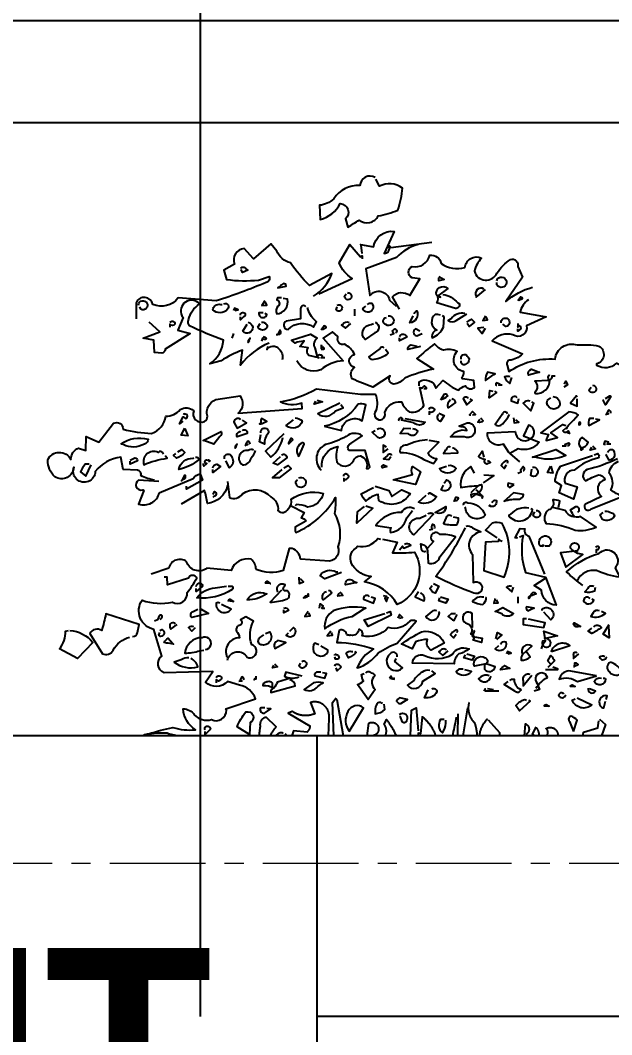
# Model space of a CAD drawing. Header units: millimetres. Extents: x -100356 to 314685, y 446 to 1273965.
# Drawn here: x 234393 to 236711, y 47334 to 51304 of the extents above; entities that cross this region are included whole.
import ezdxf
from ezdxf.xclip import XClip

# ---------------------------------------------------------------- set-up
doc = ezdxf.new("R2010")
doc.units = ezdxf.units.MM
doc.header["$XCLIPFRAME"] = 2
doc.linetypes.add('section$0$CENTER', pattern=[2, 1.25, -0.25, 0.25, -0.25])
doc.linetypes.add('section$0$Kume - Grid Line', pattern=[10.5, 6, -1.25, 2, -1.25])
for name, color, linetype in [('NAM', 3, 'Continuous'), ('section$0$植栽2', 74, 'Continuous'), ('STR', 7, 'Continuous')]:
    doc.layers.add(name, color=color, linetype=linetype)
for name, color, linetype, lineweight in [('section$0$A-_ANOT----_D', 7, 'Continuous', 5), ('section$0$A-_FLORLEVL_E', 7, 'Continuous', 5), ('section$0$NKC_TRUC', 8, 'section$0$CENTER', 13)]:
    doc.layers.add(name, color=color, linetype=linetype, lineweight=lineweight)
doc.styles.add('ARIAL', font='Font - TrueType - Arial Bold.ttf')

# ---------------------------------------------------------------- blocks, each defined once
blk = doc.blocks.new('section$0$grid section')
at = {"layer": 'section$0$NKC_TRUC', "ltscale": 300}
blk.add_line((-141943.9, 19100), (0, 19100), dxfattribs=at)
blk = doc.blocks.new('elevation unit 1')
at = {"layer": 'STR', "elevation": 0}
blk.add_lwpolyline([(3300, 4900), (0, 4900)], dxfattribs=at)
blk = doc.blocks.new('section$0$A$C07C5541A')
for points in [[(1547.8, 2396.4, -0.549301), (1591, 2373.2, -0.27272), (1664, 2336.6, 0.173203), (1703.9, 2318.4), (1702.2, 2278.5, -0.220291), (1645.8, 2323.3, 0.655212), (1630.8, 2280.2), (1624.2, 2256.9, 0.023788), (1592.6, 2276.8, -0.460938), (1539.5, 2288.5, -0.063919), (1484.7, 2305.1, -0.05722), (1471.4, 2366.5, -0.282349), (1536.2, 2371.5), (1546.1, 2391.4)], [(1584.3, 2183.8), (1587.6, 2207.1), (1589.3, 2208.8), (1552.8, 2202.1, 0.408249), (1494.6, 2245.3), (1522.9, 2183.8, -0.554245), (1509.6, 2203.8), (1507.9, 2205.4), (1504.6, 2200.5), (1390, 2215.4)], [(1428.2, 2208.8, -0.13974), (1488, 2172.2), (1574.4, 2140.7), (1562.7, 2065.9, 0.652512), (1507.9, 2052.6), (1489.7, 2036)], [(1705.6, 2070.9), (1612.6, 2114.1, 0.165543), (1649.1, 2157.3), (1619.2, 2208.8), (1589.3, 2173.9), (1584.3, 2177.2), (1584.3, 2168.9)], [(1720.5, 2064.3, -0.162277), (1669, 2127.4), (1732.1, 2094.2, 0.04718), (1785.3, 2157.3, 0.23912), (1823.5, 2190.5), (1840.1, 2210.4), (1888.2, 2168.9), (1914.8, 2197.1, -0.528015), (1941.4, 2154), (1971.3, 2137.3), (1964.6, 2110.8, -0.055527), (1875, 2109.1), (1845.1, 2119.1, 0.480621), (1853.4, 2102.5, 0.023712), (1992.9, 2051), (2099.1, 2059.3, 0.334137), (2170.6, 2041, -0.744507), (2217.1, 2046), (2217.1, 2001.2)], [(1479.7, 2027.7), (1499.6, 2062.6, 0.4142), (1451.5, 2065.9), (1423.2, 2112.4), (1444.8, 2115.8, 0.632828), (1444.8, 2147.3, -0.40065), (1395, 2178.9, 0.39888), (1363.4, 2155.6, -0.226822), (1297, 2144, 0.526016), (1250.5, 2170.6, -0.14093), (1270.4, 2134, -0.7155), (1207.3, 2129, 0.08844), (1169.1, 2167.2, 0.586365), (1149.2, 2147.3), (1135.9, 2117.4), (1182.4, 2049.3, 0.11319), (1107.7, 2089.2)], [(1924.8, 2142.3, 0.548935), (1909.8, 2140.7), (1904.8, 2137.3), (1919.8, 2130.7), (1923.1, 2139)], [(1207.3, 2107.5), (1205.7, 2112.4, 3.111221), (1207.3, 2095.8), (1207.3, 2102.5)], [(1815.2, 2090.8), (1820.1, 2087.5), (1796.9, 2092.5), (1798.6, 2097.5, -0.449051), (1810.2, 2095.8), (1815.2, 2090.8)], [(1243.9, 2084.2, -0.780762), (1265.5, 2064.3), (1265.5, 2061), (1238.9, 2082.5)], [(1358.5, 2069.3, 0.172318), (1316.9, 2046), (1312, 2042.7, 0.463791), (1323.6, 2029.4), (1375.1, 2046, -0.388977), (1376.7, 2067.6, 0.753143), (1345.2, 2085.9), (1373.4, 2064.3), (1365.1, 2061), (1373.4, 2064.3)], [(1625.8, 2074.2, 0.428558), (1614.2, 2062.6, 0.928146), (1634.1, 2064.3), (1629.2, 2070.9)], [(1119.3, 2054.3, -0.180573), (1142.6, 2019.4), (1069.5, 2006.1), (1124.3, 1981.2, 0.677032), (1162.5, 1956.3, -0.272293), (1220.6, 1939.7), (1135.9, 1903.2, 0.183273), (1172.5, 1884.9, -0.5), (1179.1, 1871.6), (1174.1, 1853.4, 0.168274), (1044.6, 1888.2, 0.47821), (983.1, 1928.1, 0.058609), (921.7, 1924.8, 0.658524), (928.3, 1875), (928.3, 1871.6, -0.321259), (871.9, 1876.6), (850.3, 1866.6), (820.4, 1901.5), (840.3, 1939.7), (792.2, 1977.9, 0.593628), (773.9, 1946.4), (772.2, 1923.1), (755.6, 1921.5), (754, 1909.8)], [(1145.9, 2052.6), (1135.9, 2057.6, -0.333328), (1140.9, 2062.6), (1149.2, 2051)], [(1569.4, 2041, 0.302765), (1557.8, 2044.3, 1.255081), (1582.7, 2029.4), (1574.4, 2036)], [(1810.2, 2059.3), (1821.8, 2059.3), (1823.5, 2054.3, 0.588394), (1820.1, 2036, -0.292984), (1823.5, 2014.5, -0.449585), (1793.6, 2056), (1805.2, 2057.6)], [(1845.1, 1933.1, -0.131805), (1924.8, 1871.6), (1919.8, 1913.1, -0.067184), (1979.6, 1883.3), (2011.1, 1875, -0.233963), (1972.9, 1941.4, 0.023544), (2067.6, 1981.2, 0.236053), (2070.9, 1997.8, 0.192581), (2039.4, 2042.7, -0.877029), (2089.2, 2009.5), (2085.9, 2004.5), (2100.8, 1969.6), (2065.9, 1959.6), (2135.7, 1916.5, 0.4142), (2145.6, 1904.8), (2165.6, 1906.5), (2167.2, 1941.4), (2197.1, 1946.4), (2150.6, 1964.6), (2180.5, 1991.2)], [(1971.3, 2042.7, 0.872116), (1961.3, 2027.7, 0.438904), (2002.8, 2026.1, 0.442368), (1981.2, 2041), (1976.3, 2041)], [(2210.4, 2039.4, 0.4142), (2200.5, 2051, 1.442993), (2203.8, 2027.7), (2207.1, 2034.4)], [(1297, 2016.1, -0.293701), (1335.2, 2001.2), (1343.5, 1996.2, -0.309357), (1321.9, 1996.2), (1292, 2014.5)], [(1438.2, 2014.5, 0.343094), (1431.5, 2022.8, 0.5), (1451.5, 1989.5), (1441.5, 2009.5)], [(1654.1, 2039.4, 2.209366), (1657.4, 2026.1), (1654.1, 2034.4)], [(1742.1, 2034.4, -0.741867), (1757, 2029.4), (1757, 2001.2), (1796.9, 1994.5, -0.815933), (1791.9, 1971.3, 0.371078), (1720.5, 1977.9), (1712.2, 1992.9, 0.161163), (1735.5, 2026.1), (1737.1, 2032.7)], [(1861.7, 2017.8), (1873.3, 2017.8, -1), (1851.7, 2012.8), (1856.7, 2016.1)], [(1924.8, 2011.1, 2.236572), (1916.5, 2006.1), (1924.8, 1997.8), (1924.8, 2006.1)], [(1149.2, 1987.9), (1149.2, 1977.9), (1145.9, 1982.9, 0.672394), (1145.9, 1968), (1149.2, 1966.3), (1149.2, 1972.9)], [(1195.7, 1989.5, 2.442245), (1182.4, 1979.6), (1190.7, 1986.2)], [(1292, 1991.2, 0.090164), (1278.8, 1999.5), (1270.4, 1991.2), (1285.4, 1979.6), (1290.4, 1987.9)], [(1365.1, 2011.1, -0.123093), (1380.1, 2012.8, -0.57814), (1375.1, 1969.6, -0.32518), (1390, 1951.3), (1388.4, 1948, -0.190887), (1356.8, 1977.9), (1355.1, 2006.1), (1360.1, 2009.5)], [(1511.3, 2009.5, 1.453629), (1517.9, 1984.6, 0.913208), (1516.2, 2004.5)], [(1547.8, 1991.2, 0.720749), (1549.4, 1961.3), (1576, 1943, 0.692337), (1559.4, 1984.6), (1552.8, 1987.9)], [(1620.9, 1989.5, -0.4142), (1639.1, 1984.6), (1642.5, 1982.9), (1630.8, 1974.6), (1615.9, 1987.9)], [(1866.6, 1991.2, 0.474747), (1850, 1977.9, 0.625), (1876.6, 1977.9), (1870, 1987.9)], [(1903.2, 1991.2, 1.411942), (1918.1, 1966.3), (1906.5, 1986.2)], [(2122.4, 1991.2, 0.618027), (2109.1, 1989.5), (2109.1, 1986.2, 0.526016), (2122.4, 1986.2), (2122.4, 1977.9)], [(1424.9, 1813.5), (1424.9, 1825.1, 0.514099), (1378.4, 1806.9), (1358.5, 1828.5, -0.078461), (1315.3, 1801.9, 0.120438), (1295.4, 1813.5, -0.439896), (1270.4, 1808.5), (1272.1, 1828.5), (1303.7, 1833.4), (1305.3, 1836.8, -0.236053), (1300.3, 1853.4, 0.610992), (1318.6, 1909.8, -0.169403), (1356.8, 1913.1, 0.162277), (1381.7, 1931.4, -0.019669), (1431.5, 1889.9), (1385, 1860, -0.056946), (1464.8, 1835.1, 0.18692), (1496.3, 1818.5, 0.586716), (1506.3, 1841.7), (1554.4, 1810.2, 0.029709), (1612.6, 1833.4, 0.39888), (1605.9, 1865, 0.822235), (1605.9, 1901.5, -0.178864), (1634.1, 1929.8, 0.636353), (1652.4, 1948), (1652.4, 1951.3), (1667.4, 1964.6), (1693.9, 1946.4), (1637.5, 1883.3, -0.169144), (1700.6, 1858.3, 0.392166), (1767, 1883.3)], [(1423.2, 1966.3), (1434.9, 1972.9, -0.4142), (1439.8, 1959.6, -0.162277), (1431.5, 1953), (1416.6, 1959.6)], [(1479.7, 1951.3, 0.763794), (1459.8, 1949.7), (1479.7, 1939.7), (1479.7, 1948)], [(1506.3, 1956.3), (1496.3, 1959.6), (1499.6, 1966.3, 0.265564), (1493, 1972.9, 0.4142), (1488, 1963), (1491.3, 1961.3)], [(1695.6, 1971.3), (1685.6, 1976.3, -0.333328), (1690.6, 1981.2), (1698.9, 1969.6)], [(1689, 1891.6), (1698.9, 1891.6), (1695.6, 1896.5, -0.548935), (1710.5, 1894.9), (1705.6, 1891.6), (1733.8, 1898.2, 0.388977), (1735.5, 1919.8), (1758.7, 1923.1), (1747.1, 1939.7), (1748.7, 1938.1, -0.099014), (1772, 1933.1), (1782, 1941.4), (1728.8, 1958), (1710.5, 1946.4, -0.382629), (1717.2, 1919.8), (1710.5, 1894.9)], [(1820.1, 1958, -0.618027), (1811.8, 1964.6), (1815.2, 1969.6), (1821.8, 1956.3), (1825.1, 1956.3)], [(1861.7, 1951.3, 0.343094), (1853.4, 1944.7, 0.489075), (1863.3, 1946.4), (1866.6, 1938.1)], [(1307, 1888.2, 0.967209), (1290.4, 1896.5, 0.602081), (1293.7, 1875, 0.854492), (1307, 1883.3)], [(1421.6, 1923.1), (1456.4, 1914.8, 0.38205), (1448.1, 1928.1), (1431.5, 1924.8)], [(1522.9, 1919.8, -0.4142), (1534.5, 1918.1), (1566.1, 1894.9, -0.4142), (1551.1, 1888.2, -0.131805), (1511.3, 1904.8), (1519.6, 1914.8)], [(1698.9, 1928.1), (1698.9, 1918.1), (1695.6, 1923.1, 0.4142), (1692.3, 1914.8), (1698.9, 1914.8)], [(1848.4, 1923.1), (1851.7, 1914.8, 0.522507), (1816.8, 1916.5, 0.259125), (1808.5, 1886.6)], [(1089.4, 1851.7), (1087.8, 1851.7), (1119.3, 1843.4, 0.4142), (1111, 1860), (1089.4, 1851.7)], [(1215.6, 1845.1), (1212.3, 1846.7), (1233.9, 1851.7, -0.18132), (1238.9, 1828.5), (1215.6, 1845.1)], [(1059.5, 1841.7, -0.618027), (1064.5, 1838.4), (1062.9, 1828.5), (1101.1, 1826.8, 0.422043), (1101.1, 1795.2), (1099.4, 1791.9, -0.447098), (1059.5, 1830.1, -0.4142), (1052.9, 1841.7), (1044.6, 1841.7)], [(1170.8, 1838.4, -0.224854), (1185.8, 1838.4, -0.190704), (1170.8, 1820.1), (1165.8, 1836.8)], [(1192.4, 1815.2), (1202.4, 1815.2), (1199, 1818.5), (1209, 1821.8, -0.5), (1209, 1815.2), (1207.3, 1815.2)], [(940, 1815.2, 2), (949.9, 1801.9), (943.3, 1810.2)], [(1363.4, 1775.3, -0.119873), (1345.2, 1785.3, -0.867294), (1358.5, 1783.6), (1365.1, 1773.6)], [(2165.6, 1549.4, 0.064346), (2203.8, 1562.7, -0.461777), (2213.7, 1577.7), (2253.6, 1579.3), (2260.2, 1614.2, -0.188416), (2331.6, 1574.4, 1.192596), (2391.4, 1586, 0.575256), (2444.6, 1559.4, 0.199295), (2464.5, 1605.9, 0.641296), (2399.7, 1607.6, 0.325729), (2378.1, 1639.1), (2358.2, 1632.5), (2356.6, 1672.3), (2321.7, 1655.7), (2280.2, 1708.9, 0.566177), (2253.6, 1692.3, -0.055374), (2173.9, 1680.6, -0.290543), (2134, 1728.8, -0.236053), (2094.2, 1747.1, 0.349014), (2056, 1743.8, -0.672394), (2026.1, 1713.9, -0.302765), (2017.8, 1728.8, 0.375732), (1994.5, 1775.3), (1926.4, 1785.3, 0.387238), (1931.4, 1737.1), (1752.1, 1750.4), (1753.7, 1765.3, 0.225006), (1813.5, 1768.7, -0.08197), (1712.2, 1805.2), (1589.3, 1790.3), (1547.8, 1790.3, 0.176819), (1546.1, 1743.8, -1.795151), (1521.2, 1738.8, 0.371094), (1474.7, 1768.7, -0.109772), (1453.1, 1740.4, -0.319199), (1411.6, 1758.7), (1423.2, 1808.5), (1416.6, 1806.9, 0.265564), (1409.9, 1813.5, 0.236053), (1405, 1805.2), (1411.6, 1805.2)], [(1051.2, 1783.6, 0.45929), (1031.3, 1760.4, 0.975906), (1066.2, 1773.6), (1056.2, 1780.3)], [(1114.3, 1770.3, -0.323349), (1129.3, 1768.7), (1134.3, 1765.3), (1112.7, 1743.8), (1104.4, 1765.3), (1109.4, 1768.7)], [(1150.9, 1780.3, -0.819794), (1167.5, 1772), (1149.2, 1765.3), (1145.9, 1778.6)], [(1287.1, 1778.6, -0.449051), (1302, 1778.6), (1292, 1760.4), (1277.1, 1773.6), (1282.1, 1777)], [(1333.6, 1778.6, 0.236053), (1323.6, 1767), (1343.5, 1752.1, 0.302765), (1336.9, 1775.3)], [(1690.6, 1700.6), (1642.5, 1689, 0.569885), (1584.3, 1715.5), (1574.4, 1760.4, -0.225418), (1596, 1762, 0.195343), (1690.6, 1700.6)], [(1647.4, 1765.3), (1708.9, 1735.5, -0.423386), (1659.1, 1743.8), (1637.5, 1752.1), (1644.1, 1760.4)], [(888.5, 1737.1, -0.343094), (895.1, 1745.4), (900.1, 1737.1), (895.1, 1735.5), (903.4, 1732.1)], [(1014.7, 1695.6), (1013, 1693.9, 0.099014), (993.1, 1717.2), (979.8, 1732.1, -0.17128), (1006.4, 1740.4), (1084.4, 1682.3), (1062.9, 1677.3, -0.07106), (1069.5, 1660.7), (1037.9, 1669), (1056.2, 1682.3), (1023, 1705.6), (1014.7, 1702.2)], [(1177.4, 1735.5, -0.780762), (1192.4, 1733.8), (1212.3, 1705.6, -0.482147), (1189.1, 1710.5, -0.128281), (1172.5, 1733.8)], [(1370.1, 1737.1), (1355.1, 1730.5), (1365.1, 1713.9, 0.514618), (1371.8, 1732.1), (1371.8, 1733.8)], [(1396.7, 1747.1), (1395, 1752.1, 0.5), (1381.7, 1745.4, 0.4142), (1396.7, 1740.4), (1396.7, 1732.1)], [(2092.5, 1713.9), (2087.5, 1713.9), (2095.8, 1707.2), (2085.9, 1727.1), (2079.2, 1722.2, -0.535172), (2074.2, 1732.1), (2082.5, 1735.5), (2084.2, 1732.1)], [(936.6, 1722.2), (948.3, 1722.2, -0.242432), (949.9, 1702.2), (920, 1718.8), (931.7, 1720.5)], [(976.5, 1703.9, -0.618027), (974.8, 1712.2, -0.618027), (976.5, 1703.9)], [(1114.3, 1665.7, -0.730225), (1119.3, 1703.9), (1132.6, 1674), (1089.4, 1655.7, 0.310577), (1147.6, 1637.5), (1170.8, 1624.2), (1174.1, 1627.5), (1189.1, 1650.8, 0.580322), (1233.9, 1682.3), (1155.9, 1685.6, -0.629608), (1114.3, 1665.7)], [(1253.8, 1723.8), (1245.5, 1715.5, 0.302765), (1260.5, 1712.2), (1255.5, 1720.5)], [(1313.6, 1700.6), (1290.4, 1710.5, 1.275894), (1298.7, 1670.7), (1336.9, 1670.7, 0.324829), (1292, 1689, -0.439896), (1307, 1698.9), (1313.6, 1700.6)], [(1464.8, 1722.2), (1408.3, 1712.2, 0.475433), (1439.8, 1710.5), (1474.7, 1717.2), (1471.4, 1722.2, -0.566177), (1483, 1718.8), (1479.7, 1717.2)], [(1772, 1723.8, 0.162277), (1752.1, 1715.5, 0.561798), (1796.9, 1702.2), (1777, 1718.8)], [(1853.4, 1713.9), (1851.7, 1713.9), (1866.6, 1722.2, -0.248367), (1866.6, 1707.2), (1853.4, 1713.9)], [(1924.8, 1718.8, -0.449051), (1939.7, 1718.8, -0.4142), (1943, 1710.5), (1934.7, 1695.6), (1908.2, 1710.5), (1919.8, 1717.2)], [(870.2, 1609.2, 0.051575), (954.9, 1579.3, -0.573578), (959.9, 1547.8, 0.04158), (923.4, 1564.4, 0.367569), (905.1, 1551.1, -0.631073), (915.1, 1504.6), (959.9, 1483, -1), (943.3, 1469.7), (856.9, 1504.6, 0.062256), (888.5, 1522.9, -0.318115), (893.5, 1569.4, 0.270126), (866.9, 1602.6)], [(1014.7, 1695.6), (1023, 1687.3, -0.489075), (1008.1, 1687.3), (1004.7, 1680.6), (1009.7, 1682.3)], [(1443.2, 1693.9, 0.201935), (1429.9, 1687.3, 0.646576), (1454.8, 1679), (1478, 1680.6), (1468.1, 1695.6), (1448.1, 1693.9)], [(1542.8, 1692.3, 1.80748), (1541.1, 1669), (1556.1, 1684), (1547.8, 1689)], [(1697.3, 1586, 0.393753), (1652.4, 1644.1, -0.148178), (1655.7, 1600.9, -0.568817), (1609.2, 1604.3, 0.302765), (1589.3, 1617.5, 0.445358), (1572.7, 1582.7, -0.302765), (1562.7, 1586), (1576, 1632.5), (1620.9, 1632.5, 0.557053), (1615.9, 1652.4), (1584.3, 1674, -0.334427), (1629.2, 1672.3, 0.069855), (1687.3, 1649.1, -0.532242), (1698.9, 1577.7)], [(1803.5, 1679), (1855, 1630.8), (1840.1, 1614.2, -0.173294), (1806.9, 1669)], [(1868.3, 1682.3, 1.489532), (1848.4, 1679, -0.193741), (1858.3, 1650.8), (1871.6, 1657.4), (1868.3, 1677.3)], [(1919.8, 1689, 0.236053), (1911.5, 1690.6, 0.4142), (1906.5, 1680.6), (1934.7, 1670.7, 0.480621), (1926.4, 1685.6), (1924.8, 1687.3)], [(2027.7, 1660.7), (2029.4, 1660.7), (1979.6, 1685.6, 0.45993), (1982.9, 1672.3), (1999.5, 1650.8), (2027.7, 1660.7)], [(971.5, 1640.8, -0.339493), (951.6, 1655.7), (968.2, 1669, -0.683197), (966.5, 1637.5), (971.5, 1634.1), (971.5, 1640.8)], [(1024.7, 1645.8), (1014.7, 1645.8), (1016.4, 1650.8), (1006.4, 1654.1, 0.618027), (1008.1, 1645.8), (1009.7, 1645.8)], [(1401.6, 1662.4, -0.114807), (1459.8, 1647.4, -0.566177), (1478, 1627.5, 0.137833), (1411.6, 1607.6), (1385, 1596), (1375.1, 1609.2, 0.276978), (1400, 1625.8), (1370.1, 1655.7), (1396.7, 1660.7)], [(1762, 1615.9), (1747.1, 1650.8, -0.618027), (1755.4, 1652.4, -0.456024), (1762, 1615.9)], [(1790.3, 1652.4), (1783.6, 1667.4, 0.333328), (1778.6, 1662.4), (1791.9, 1649.1)], [(1898.2, 1650.8, -0.343094), (1904.8, 1659.1), (1909.8, 1650.8), (1904.8, 1649.1), (1913.1, 1645.8)], [(2260.2, 1650.8, 0.234818), (2183.8, 1664, 0.33754), (2193.8, 1650.8, 0.251907), (2253.6, 1649.1), (2260.2, 1650.8)], [(896.8, 1627.5, 0.355026), (885.2, 1635.8, 0.727982), (893.5, 1605.9), (901.8, 1620.9), (900.1, 1622.5)], [(935, 1620.9), (925, 1624.2, 0.442368), (923.4, 1612.6, -0.106598), (991.4, 1577.7, -0.5336), (1016.4, 1541.1), (983.1, 1531.2), (993.1, 1496.3), (1033, 1514.6), (1026.3, 1534.5), (1044.6, 1546.1, 0.126938), (1029.6, 1589.3), (940, 1619.2)], [(1101.1, 1614.2), (1107.7, 1614.2), (1042.9, 1635.8), (1014.7, 1619.2, 0.179413), (1092.8, 1612.6), (1101.1, 1614.2)], [(1233.9, 1604.3, 0.236053), (1225.6, 1599.3), (1235.6, 1594.3, 0.535172), (1240.6, 1607.6, 0.184647), (1258.8, 1615.9), (1248.9, 1630.8), (1243.9, 1614.2)], [(1336.9, 1640.8, -0.663971), (1348.5, 1635.8, -0.105927), (1356.8, 1624.2), (1316.9, 1625.8, -0.380188), (1330.2, 1639.1), (1331.9, 1639.1)], [(1501.3, 1619.2, -0.618027), (1514.6, 1617.5), (1524.5, 1609.2), (1509.6, 1607.6), (1504.6, 1615.9)], [(1808.5, 1619.2, 0.618027), (1800.2, 1620.9, 0.236053), (1795.2, 1612.6), (1821.8, 1592.6), (1833.4, 1597.6), (1813.5, 1615.9)], [(1888.2, 1634.1, -0.323349), (1903.2, 1632.5, -0.828461), (1919.8, 1592.6, -0.373596), (1894.9, 1612.6, -0.120438), (1883.3, 1632.5)], [(1969.6, 1609.2, 1.099762), (1949.7, 1614.2, 0.447098), (1956.3, 1584.3), (1966.3, 1604.3)], [(2100.8, 1629.2), (2089.2, 1635.8), (2080.9, 1627.5, 0.128281), (2104.1, 1610.9), (2112.4, 1619.2), (2105.8, 1624.2)], [(2140.7, 1622.5, -0.265564), (2150.6, 1630.8), (2155.6, 1627.5, -0.651062), (2195.5, 1592.6, 0.077942), (2130.7, 1610.9), (2135.7, 1617.5)], [(1177.4, 1597.6, -1), (1184.1, 1602.6, -0.155243), (1195.7, 1591), (1187.4, 1582.7), (1180.8, 1592.6)], [(1343.5, 1591, 0.286789), (1321.9, 1582.7, 0.571426), (1368.4, 1582.7), (1348.5, 1589.3)], [(1514.6, 1587.6), (1527.9, 1584.3, 1), (1521.2, 1591), (1514.6, 1587.6)], [(2002.8, 1584.3, 0.380188), (1991.2, 1594.3), (1981.2, 1587.6), (2002.8, 1571), (2002.8, 1579.3)], [(2029.4, 1596, -0.236053), (2027.7, 1589.3), (2019.4, 1596), (2024.4, 1597.6, 0.677032), (2016.1, 1605.9, 0.618027), (2011.1, 1602.6), (2014.5, 1600.9)], [(2051, 1614.2, 0.386597), (2041, 1607.6, 0.118042), (2097.5, 1579.3, 0.392899), (2057.6, 1610.9), (2056, 1612.6)], [(2233.7, 1605.9), (2220.4, 1612.6, 0.343094), (2213.7, 1604.3), (2233.7, 1594.3), (2233.7, 1602.6)], [(2348.3, 1594.3), (2359.9, 1594.3, -0.078461), (2373.2, 1572.7), (2358.2, 1561.1), (2343.3, 1592.6)], [(1107.7, 1586, 1.49321), (1112.7, 1562.7), (1109.4, 1581)], [(1149.2, 1569.4), (1139.3, 1572.7), (1140.9, 1579.3), (1134.3, 1587.6, 0.442368), (1132.6, 1576), (1134.3, 1576)], [(1270.4, 1569.4), (1280.4, 1587.6, -0.316086), (1308.6, 1529.5, 0.02652), (1258.8, 1534.5, 0.07106), (1250.5, 1537.8, 0.265564), (1257.2, 1514.6), (1250.5, 1507.9, 0.162277), (1248.9, 1499.6), (1247.2, 1504.6, 0.015137), (1268.8, 1511.3), (1280.4, 1509.6), (1278.8, 1501.3), (1257.2, 1516.2), (1265.5, 1522.9)], [(1498, 1551.1), (1443.2, 1566.1, 0.323349), (1443.2, 1587.6), (1421.6, 1572.7), (1434.9, 1537.8), (1498, 1551.1)], [(1635.8, 1561.1, 1), (1625.8, 1564.4, 0.618027), (1624.2, 1556.1), (1630.8, 1551.1), (1635.8, 1554.4), (1635.8, 1546.1)], [(2154, 1546.1), (2210.4, 1549.4, -0.925018), (2198.8, 1522.9), (2195.5, 1521.2), (2210.4, 1483, -0.438248), (2152.3, 1514.6), (2057.6, 1554.4, 0.165543), (2037.7, 1567.7), (2031.1, 1549.4), (2075.9, 1524.5), (2075.9, 1532.8)], [(2084.2, 1552.8, -0.489075), (2079.2, 1562.7), (2082.5, 1562.7, 0.080124), (2090.8, 1546.1)], [(1159.2, 1537.8), (1175.8, 1541.1, -0.4142), (1172.5, 1529.5), (1159.2, 1537.8)], [(1355.1, 1541.1), (1348.5, 1551.1, 1.188446), (1363.4, 1522.9), (1356.8, 1536.2)], [(1547.8, 1532.8), (1509.6, 1521.2), (1501.3, 1504.6), (1473.1, 1522.9), (1449.8, 1512.9, 0.437134), (1537.8, 1493), (1539.5, 1509.6, -0.131729), (1574.4, 1491.3, 0.077942), (1587.6, 1511.3), (1552.8, 1529.5)], [(1961.3, 1546.1), (1956.3, 1501.3, -0.361557), (1919.8, 1511.3, 0.389557), (1840.1, 1502.9, 0.294418), (1820.1, 1464.8, -0.523941), (1791.9, 1469.7, -0.32045), (1783.6, 1496.3, 0.221481), (1693.9, 1512.9, 0.346878), (1737.1, 1474.7, -0.111496), (1768.7, 1481.4), (1772, 1478)], [(1762, 1556.1, 2.475403), (1768.7, 1537.8, 0.4142), (1767, 1549.4), (1765.3, 1551.1)], [(1961.3, 1534.5, 0.315689), (2017.8, 1484.7, -0.063232), (2026.1, 1521.2), (2090.8, 1483)], [(1180.8, 1496.3), (1187.4, 1491.3, 0.105927), (1144.2, 1496.3, -0.219635), (1132.6, 1509.6), (1160.8, 1514.6), (1180.8, 1496.3)], [(1400, 1511.3), (1395, 1514.6, 0.023788), (1376.7, 1502.9, 0.355225), (1426.6, 1488), (1405, 1507.9)], [(2001.2, 1509.6), (1997.8, 1517.9, 0.867294), (1999.5, 1504.6), (2002.8, 1501.3)], [(1034.6, 1473.1), (1031.3, 1491.3, -0.140045), (1051.2, 1494.6, 0.45993), (1062.9, 1466.4, -0.419449), (1069.5, 1428.2, 0.092926), (988.1, 1409.9, -0.129364), (930, 1418.3), (973.2, 1448.1, 0.362045), (1016.4, 1464.8), (1051.2, 1473.1)], [(989.8, 1446.5, 0.010635), (1001.4, 1466.4), (986.5, 1476.4, 0.697281), (981.5, 1459.8)], [(1220.6, 1486.3, 0.5), (1209, 1493, 0.703491), (1228.9, 1478), (1225.6, 1481.4)], [(1300.3, 1479.7, 0.831802), (1288.7, 1486.3, 0.332077), (1240.6, 1451.5, 0.657257), (1295.4, 1471.4), (1297, 1474.7)], [(1325.3, 1493, -0.5), (1315.3, 1499.6, -0.236053), (1323.6, 1501.3), (1326.9, 1491.3), (1328.6, 1491.3)], [(1378.4, 1459.8), (1380.1, 1459.8), (1350.2, 1476.4, 0.618027), (1378.4, 1459.8)], [(1783.6, 1478), (1747.1, 1459.8), (1755.4, 1444.8, 0.265564), (1742.1, 1434.9), (1772, 1418.3, -0.162277), (1770.3, 1403.3, -0.159088), (1659.1, 1501.3, 0.06636), (1662.4, 1456.4, 0.215668), (1652.4, 1363.4, 0.486023), (1675.7, 1323.6), (1757, 1328.6, -0.302765), (1780.3, 1358.5), (1788.6, 1358.5), (1805.2, 1297, 0.17569), (1881.6, 1300.3, -0.217575), (1894.9, 1328.6, -0.389542), (1951.3, 1297), (2019.4, 1303.7, 0.528137), (2075.9, 1321.9, -0.544403), (2125.7, 1303.7), (2175.5, 1287.1)], [(905.1, 1463.1, 0.205246), (886.8, 1458.1, 0.4142), (878.5, 1449.8, 0.394608), (911.7, 1439.8), (918.4, 1453.1), (910.1, 1459.8)], [(1097.7, 1464.8, 2.314423), (1106, 1453.1), (1101.1, 1461.4)], [(1117.7, 1471.4, -0.272293), (1169.1, 1454.8, -0.333328), (1174.1, 1449.8, -0.666397), (1107.7, 1468.1), (1112.7, 1469.7)], [(1333.6, 1448.1, -0.659393), (1350.2, 1443.2), (1356.8, 1428.2, -0.090164), (1320.3, 1424.9, -0.236053), (1315.3, 1443.2), (1328.6, 1446.5)], [(1400, 1454.8, 0.449051), (1385, 1454.8), (1439.8, 1396.7, 0.85083), (1423.2, 1443.2), (1405, 1451.5)], [(1438.2, 1469.7, -0.427887), (1474.7, 1459.8, -0.250244), (1546.1, 1423.2), (1502.9, 1416.6, -0.369919), (1504.6, 1403.3, -0.308914), (1459.8, 1444.8), (1443.2, 1464.8)], [(1192.4, 1378.4, 0.090164), (1202.4, 1385), (1204, 1378.4), (1238.9, 1376.7), (1243.9, 1297), (1187.4, 1278.8, -0.233078), (1192.4, 1428.2, -0.17128), (1220.6, 1429.9), (1238.9, 1409.9), (1207.3, 1388.4)], [(1293.7, 1421.6, 0.205246), (1275.4, 1416.6), (1252.2, 1405, -0.624557), (1275.4, 1341.9), (1273.8, 1263.8, 1.612503), (1272.1, 1233.9, 0.02623), (1378.4, 1280.4, -0.042603), (1295.4, 1416.6)], [(1381.7, 1414.9, -0.4142), (1386.7, 1426.6, -0.395447), (1388.4, 1411.6), (1396.7, 1409.9)], [(1144.2, 1391.7), (1134.3, 1395, -0.128494), (1127.6, 1292), (1071.2, 1278.8), (1041.3, 1200.7, 0.400543), (1082.8, 1242.2), (1102.7, 1255.5), (1071.2, 1275.4)], [(1081.1, 1365.1, 0.4142), (1087.8, 1368.4, 0.265564), (1086.1, 1386.7, 1.142181), (1061.2, 1365.1), (1072.8, 1365.1)], [(1154.2, 1390), (1150.9, 1388.4), (1155.9, 1388.4), (1142.6, 1414.9), (1129.3, 1413.3, -0.457672), (1117.7, 1393.3), (1074.5, 1287.1)], [(1406.6, 1350.2, 0.5), (1418.3, 1356.8), (1419.9, 1371.8, 0.343094), (1401.6, 1351.8), (1400, 1318.6, -0.445358), (1366.8, 1335.2), (1323.6, 1391.7, -0.087051), (1366.8, 1398.3, -0.590881), (1391.7, 1393.3, -0.4142), (1385, 1378.4), (1401.6, 1360.1)], [(930, 1361.8, 1.418991), (923.4, 1358.5), (925, 1355.1), (930, 1355.1), (930, 1346.8)], [(979.8, 1351.8), (1029.6, 1346.8), (1014.7, 1307), (966.5, 1341.9, 0.213303), (1001.4, 1360.1, 1.704361), (981.5, 1353.5), (979.8, 1351.8)], [(1527.9, 1385), (1486.3, 1376.7), (1499.6, 1346.8, -0.027756), (1438.2, 1348.5, 0.458389), (1486.3, 1202.4, -0.215485), (1577.7, 1265.5), (1559.4, 1280.4, 0.208542), (1610.9, 1310.3, 0.417313), (1602.6, 1360.1), (1597.6, 1365.1, -0.302765), (1541.1, 1386.7), (1532.8, 1385)], [(1479.7, 1355.1), (1471.4, 1365.1), (1468.1, 1360.1), (1448.1, 1368.4, -0.265564), (1466.4, 1370.1)], [(966.5, 1255.5, 0.037674), (1013, 1293.7, 0.104523), (921.7, 1345.2, 0.846619), (871.9, 1312, -0.062256), (876.9, 1303.7), (863.6, 1278.8, 0.077942), (928.3, 1297, -0.329193), (983.1, 1268.8)], [(1642.5, 1292), (1689, 1273.8), (1702.2, 1283.7, 0.376709), (1657.4, 1293.7), (1652.4, 1293.7)], [(2182.2, 840.3, 0.028854), (2114.1, 858.6, -0.099014), (2051, 851.9, 0.227432), (2085.9, 910.1, 0.276978), (2054.3, 893.5, -0.265564), (2006.1, 880.2, -0.560715), (1964.6, 906.8), (1966.3, 910.1), (1883.3, 938.3, -0.285431), (1928.1, 976.5), (1961.3, 986.5, 0.404877), (2022.8, 984.8), (2002.8, 1014.7), (2139, 1011.4, 0.570038), (2145.6, 1057.9), (2167.2, 1132.6, 0.530762), (2200.5, 1214, -0.137939), (2115.8, 1209, -0.618027), (2074.2, 1235.6, -0.039932), (2047.7, 1275.4, -0.714279), (2070.9, 1275.4), (2129, 1257.2), (2130.7, 1278.8), (2139, 1278.8)], [(936.6, 1252.2, -0.442368), (953.3, 1247.2), (961.6, 1237.2, -0.140045), (933.3, 1240.6), (931.7, 1250.5)], [(1165.8, 1252.2, -0.323349), (1180.8, 1250.5), (1165.8, 1237.2), (1160.8, 1250.5)], [(1385, 1260.5), (1370.1, 1253.8), (1380.1, 1233.9, 0.209167), (1395, 1247.2), (1388.4, 1255.5)], [(1600.9, 1263.8), (1599.3, 1263.8), (1630.8, 1257.2, 0.778244), (1610.9, 1268.8), (1600.9, 1263.8)], [(1810.2, 1242.2), (1841.7, 1209, -0.088959), (1796.9, 1217.3, -0.463791), (1788.6, 1227.3, -0.480621), (1796.9, 1240.6, 0.923187), (1801.9, 1252.2), (1800.2, 1257.2, -0.38205), (1821.8, 1252.2, -0.323349), (1820.1, 1237.2)], [(1843.4, 1260.5), (1855, 1262.1, 0.333328), (1850, 1267.1), (1841.7, 1260.5), (1840.1, 1260.5)], [(1959.6, 1253.8), (1948, 1253.8, 0.333328), (1948, 1243.9, 0.165436), (2047.7, 1220.6, 0.214035), (1996.2, 1248.9), (1964.6, 1253.8)], [(2049.3, 1252.2, 0.380188), (2037.7, 1262.1, 0.535172), (2032.7, 1252.2), (2049.3, 1238.9), (2049.3, 1247.2)], [(946.6, 1219, -0.72995), (964.9, 1212.3, -0.648468), (936.6, 1214), (941.6, 1217.3)], [(1099.4, 1232.3), (1097.7, 1232.3, -0.5), (1111, 1232.3), (1117.7, 1219), (1117.7, 1223.9), (1116, 1222.3), (1116, 1225.6), (1099.4, 1232.3)], [(1243.9, 1222.3, -0.315216), (1275.4, 1210.7, -0.119873), (1247.2, 1202.4, -0.253922), (1237.2, 1220.6), (1238.9, 1220.6)], [(1426.6, 1237.2), (1436.5, 1223.9), (1411.6, 1212.3, -0.468369), (1421.6, 1233.9)], [(1564.4, 1223.9, -0.763794), (1581, 1217.3), (1552.8, 1205.7), (1547.8, 1219), (1559.4, 1222.3)], [(1647.4, 1237.2, 0.099014), (1639.1, 1227.3), (1652.4, 1225.6), (1649.1, 1233.9)], [(1679, 1242.2, 0.4142), (1670.7, 1233.9), (1693.9, 1215.6, 0.468369), (1684, 1238.9)], [(1737.1, 1225.6), (1743.8, 1225.6), (1748.7, 1220.6, -0.386597), (1735.5, 1232.3), (1735.5, 1223.9)], [(1853.4, 1232.3), (1851.7, 1232.3, 0.175018), (1906.5, 1215.6, 0.377228), (1853.4, 1232.3)], [(1081.1, 1185.8), (1081.1, 1189.1, 0.996338), (1056.2, 1159.2), (1076.1, 1180.8)], [(1107.7, 1190.7), (1102.7, 1192.4), (1124.3, 1195.7, -0.4142), (1121, 1184.1), (1107.7, 1190.7)], [(1210.7, 1182.4), (1212.3, 1182.4), (1190.7, 1194.1), (1160.8, 1177.4, 0.449051), (1194.1, 1175.8), (1210.7, 1182.4)], [(1577.7, 1190.7), (1574.4, 1192.4, -0.135239), (1665.7, 1184.1, -0.300735), (1689, 1134.3, 0.110443), (1612.6, 1169.1), (1577.7, 1190.7)], [(1803.5, 1192.4, 0.4142), (1790.3, 1185.8), (1803.5, 1179.1), (1803.5, 1187.4)], [(1948, 1210.7), (1959.6, 1212.3, 0.333328), (1954.7, 1217.3), (1944.7, 1210.7), (1948, 1210.7)], [(1982.9, 1205.7, -0.333328), (1992.9, 1205.7, -0.786774), (1951.3, 1189.1), (1977.9, 1202.4)], [(2039.4, 1192.4), (2014.5, 1177.4), (2061, 1165.8, 0.582718), (2057.6, 1182.4), (2044.3, 1189.1)], [(920, 1184.1, -0.401794), (938.3, 1179.1), (944.9, 1169.1, -0.263626), (903.4, 1177.4), (915.1, 1182.4)], [(1275.4, 1137.6), (1277.1, 1177.4, -1.2724), (1290.4, 1149.2, 0.433731), (1280.4, 1119.3), (1278.8, 1122.6), (1275.4, 1112.7), (1248.9, 1107.7), (1250.5, 1096.1), (1273.8, 1102.7), (1270.4, 1109.4), (1273.8, 1117.7), (1270.4, 1127.6), (1272.1, 1129.3)], [(1323.6, 1175.8), (1335.2, 1175.8), (1343.5, 1169.1, -0.116058), (1326.9, 1157.5), (1318.6, 1174.1)], [(1375.1, 1184.1, -0.323349), (1390, 1182.4), (1406.6, 1169.1, -0.766891), (1368.4, 1179.1), (1370.1, 1182.4)], [(1961.3, 1046.3, 0.704712), (1906.5, 1054.6, -1.057755), (1893.2, 1089.4, 0.223801), (1888.2, 1155.9), (1909.8, 1167.5), (1924.8, 1159.2, 0.548935), (1926.4, 1144.2, -0.468369), (1936.4, 1127.6, 0.197815), (1928.1, 1109.4, -0.517639), (1963, 1054.6)], [(2150.6, 1160.8, -0.350769), (2144, 1170.8, -0.4142), (2152.3, 1170.8), (2157.3, 1159.2), (2165.6, 1155.9)], [(2227, 1112.7, -0.386597), (2213.7, 1124.3), (2208.8, 1145.9), (2301.8, 1175.8, 0.016891), (2313.4, 1129.3, -0.447098), (2346.6, 1121), (2311.7, 1064.5, -0.4142), (2281.8, 1074.5, 0.201935), (2235.3, 1111)], [(936.6, 1139.3, 0.535172), (915.1, 1137.6, 0.023788), (941.6, 1121), (951.6, 1127.6), (941.6, 1135.9)], [(976.5, 1140.9, 0.4142), (993.1, 1145.9), (991.4, 1150.9), (973.2, 1140.9), (976.5, 1140.9)], [(1597.6, 1024.7, -0.146759), (1539.5, 1066.2, 0.073212), (1486.3, 1094.4), (1433.2, 1155.9, -0.183273), (1451.5, 1155.9, 0.295303), (1511.3, 1137.6, 0.261124), (1584.3, 1114.3, -0.535172), (1594.3, 1132.6, 0.467392), (1615.9, 1116, 0.123093), (1627.5, 1117.7, -0.441483), (1644.1, 1130.9), (1649.1, 1129.3), (1655.7, 1096.1, 0.078186), (1552.8, 1077.8, -0.18045), (1599.3, 1023)], [(1786.9, 1127.6), (1777, 1137.6, 1.086792), (1796.9, 1116), (1790.3, 1122.6)], [(2056, 1139.3, -0.323349), (2070.9, 1137.6), (2061, 1127.6), (2051, 1137.6)], [(2107.5, 1147.6, -0.92012), (2122.4, 1139.3, -0.618027), (2119.1, 1134.3), (2102.5, 1145.9)], [(1082.8, 1077.8, 0.080856), (1071.2, 1101.1), (1079.5, 1099.4, -2.850769), (1066.2, 1106), (1072.8, 1107.7), (1076.1, 1127.6), (1037.9, 1114.3), (1076.1, 1106)], [(1318.6, 1124.3, -1), (1325.3, 1129.3, -0.155243), (1336.9, 1117.7), (1328.6, 1109.4), (1321.9, 1119.3)], [(1473.1, 1091.1), (1474.7, 1091.1, 0.037811), (1418.3, 1126, 0.359619), (1355.1, 1094.4), (1391.7, 1074.5, 0.369919), (1401.6, 1104.4, -0.096176), (1434.9, 1097.7), (1444.8, 1077.8), (1473.1, 1091.1)], [(1855, 1121), (1843.4, 1126, 0.792007), (1871.6, 1091.1, 0.528915), (1866.6, 1112.7), (1860, 1117.7)], [(2022.8, 1076.1, -1.166656), (2032.7, 1109.4, -0.384018), (2080.9, 1066.2, -0.071945), (2039.4, 1072.8), (2027.7, 1074.5)], [(2115.8, 1094.4), (2112.4, 1091.1, -0.027756), (2132.4, 1094.4), (2139, 1096.1, 0.155243), (2127.4, 1107.7), (2115.8, 1094.4)], [(2150.6, 1129.3), (2145.6, 1132.6, 0.838196), (2149, 1112.7), (2154, 1116), (2150.6, 1124.3)], [(2403.1, 1129.3, 0.214859), (2338.3, 1096.1), (2381.5, 1051.2), (2431.3, 1077.8, -0.162277), (2414.7, 1127.6), (2406.4, 1129.3)], [(1054.6, 1071.2), (1003.1, 1087.8, -0.498581), (1056.2, 1069.5)], [(1134.3, 1064.5), (1109.4, 1086.1, -0.797821), (1135.9, 1062.9, -0.192581), (1139.3, 1046.3, -0.173203), (1114.3, 1054.6), (1124.3, 1069.5)], [(1197.4, 1091.1, 0.4142), (1182.4, 1097.7, 0.795181), (1212.3, 1077.8), (1202.4, 1087.8)], [(1287.1, 1077.8), (1285.4, 1077.8, 0.118973), (1313.6, 1064.5, -0.215668), (1326.9, 1036.3), (1443.2, 1037.9, 0.569794), (1409.9, 1059.5, -0.255783), (1331.9, 1062.9, 0.400162), (1287.1, 1077.8)], [(1348.5, 1074.5, -0.526016), (1366.8, 1071.2), (1370.1, 1069.5), (1358.5, 1059.5), (1343.5, 1072.8)], [(1705.6, 1089.4), (1717.2, 1094.4, -1.097076), (1680.6, 1069.5), (1680.6, 1074.5), (1700.6, 1086.1)], [(1801.9, 1094.4), (1798.6, 1096.1), (1820.1, 1101.1, -0.5), (1828.5, 1079.5), (1801.9, 1094.4)], [(905.1, 1056.2, -0.323349), (920, 1054.6, -0.639832), (901.8, 1052.9), (898.4, 1054.6)], [(983.1, 1066.2, -0.872879), (993.1, 1059.5), (993.1, 1051.2), (978.2, 1064.5)], [(1056.2, 1036.3, 0.199997), (1064.5, 1044.6), (1056.2, 1059.5, 0.105927), (1046.3, 1044.6), (1064.5, 1026.3)], [(1237.2, 1036.3), (1270.4, 1029.6, 0.742538), (1240.6, 1052.9, 0.816528), (1242.2, 1034.6), (1242.2, 1021.3, -0.659393), (1212.3, 1028), (1237.2, 1036.3)], [(1486.3, 1056.2, -0.757538), (1506.3, 1064.5, -1.042526), (1471.4, 1024.7), (1493, 1042.9), (1489.7, 1051.2)], [(1605.9, 1071.2), (1600.9, 1067.8, 0.058136), (1622.5, 1052.9), (1629.2, 1066.2, 0.333328), (1614.2, 1071.2), (1610.9, 1071.2)], [(1662.4, 1059.5, 0.618027), (1654.1, 1061.2, 0.236053), (1649.1, 1052.9, 0.302765), (1659.1, 1049.6), (1660.7, 1056.2)], [(2069.3, 1052.9, -0.18132), (2090.8, 1047.9), (2110.8, 1041.3, -0.240906), (2044.3, 1028, -0.225418), (2064.3, 1051.2)], [(890.1, 1041.3, -0.546783), (891.8, 1013, -0.43013), (856.9, 1011.4, -0.209961), (890.1, 1041.3)], [(989.8, 1029.6), (979.8, 1034.6, -0.302765), (989.8, 1037.9), (991.4, 1028), (993.1, 1028)], [(1174.1, 1024.7), (1170.8, 1023), (1197.4, 1019.7, 0.155243), (1185.8, 1031.3), (1174.1, 1024.7)], [(1302, 1021.3), (1313.6, 1021.3), (1321.9, 1014.7, -0.463791), (1278.8, 1014.7), (1297, 1019.7)], [(1660.7, 1029.6), (1659.1, 1034.6, 0.480621), (1644.1, 1026.3), (1654.1, 1016.4), (1657.4, 1024.7)], [(1753.7, 1042.9, 1.10878), (1745.4, 1028, 0.561981), (1760.4, 1029.6), (1757, 1037.9)], [(910.1, 996.4, 0.4142), (903.4, 993.1, 0.763794), (935, 986.5, 0.4142), (915.1, 996.4)], [(928.3, 1003.1), (1006.4, 1016.4, -0.329758), (1033, 993.1, 0.250717), (981.5, 986.5), (928.3, 1003.1)], [(1097.7, 968.2, 0.136627), (1066.2, 998.1, -1.340546), (1094.4, 981.5), (1087.8, 964.9), (1102.7, 959.9)], [(1114.3, 1006.4, -0.661377), (1134.3, 988.1), (1134.3, 974.8), (1109.4, 1004.7)], [(1170.8, 989.8, 0.302765), (1159.2, 993.1, -0.323349), (1140.9, 964.9, 0.697281), (1157.5, 959.9), (1187.4, 978.2), (1175.8, 986.5)], [(1228.9, 1003.1, -0.268112), (1252.2, 999.8), (1258.8, 994.8, -0.669678), (1223.9, 1001.4)], [(1395, 1018, -0.18132), (1416.6, 1013, -0.142853), (1439.8, 989.8), (1458.1, 976.5, -0.648468), (1414.9, 988.1), (1380.1, 1009.7), (1390, 1016.4)], [(1507.9, 996.4), (1494.6, 993.1), (1494.6, 996.4, 0.5), (1501.3, 996.4), (1502.9, 1001.4), (1507.9, 996.4)], [(1574.4, 1011.4, 0.449051), (1559.4, 1011.4, 0.291199), (1549.4, 1003.1, -0.477066), (1547.8, 964.9), (1567.7, 936.6), (1597.6, 978.2, -0.062256), (1581, 988.1, 0.162277), (1586, 1006.4), (1579.3, 1009.7)], [(1700.6, 1013), (1712.2, 1013, -0.4142), (1717.2, 1003.1), (1689, 996.4), (1684, 1009.7), (1695.6, 1011.4)], [(1752.1, 1001.4), (1798.6, 1013), (1801.9, 1001.4, -0.212555), (1762, 999.8)], [(1785.3, 996.4), (1821.8, 984.8, 0.062256), (1831.8, 968.2, -0.13028), (1861.7, 974.8, 0.463791), (1848.4, 986.5, 0.4142), (1836.8, 983.1), (1836.8, 964.9, -0.4142), (1840.1, 956.6), (1772, 974.8, -0.366302), (1786.9, 991.4)], [(1881.6, 996.4, -0.333328), (1886.6, 991.4), (1884.9, 993.1), (1881.6, 994.8), (1881.6, 1001.4)], [(1914.8, 991.4, -0.343094), (1921.5, 999.8), (1926.4, 991.4), (1921.5, 988.1), (1929.8, 986.5)], [(1992.9, 998.1, 0.566177), (1981.2, 1001.4, 0.618027), (1979.6, 993.1), (1986.2, 988.1), (1992.9, 991.4), (1992.9, 983.1)], [(951.6, 968.2, -0.900253), (931.7, 959.9), (948.3, 966.5)], [(989.8, 973.2), (1001.4, 973.2, 0.618027), (994.8, 976.5), (988.1, 973.2), (989.8, 973.2)], [(1390, 966.5, 0.523941), (1375.1, 958.2, 0.332581), (1409.9, 941.6), (1400, 963.2)], [(1697.3, 981.5), (1693.9, 983.1, -0.126938), (1720.5, 983.1), (1747.1, 964.9, -0.383194), (1708.9, 973.2), (1697.3, 981.5)], [(901.8, 936.6), (898.4, 946.6, -0.618027), (920, 925, -0.428558), (908.4, 913.4), (903.4, 931.7)], [(983.1, 941.6), (941.6, 921.7, 0.536621), (996.4, 935), (988.1, 938.3)], [(1019.7, 951.6, -0.659393), (1034.6, 948.3, -0.746674), (1014.7, 949.9)], [(1119.3, 935), (1114.3, 931.7), (1144.2, 905.1), (1154.2, 920, 0.158264), (1129.3, 936.6), (1124.3, 935)], [(1461.4, 935), (1458.1, 936.6), (1479.7, 941.6, -0.099014), (1488, 931.7, -0.276978), (1476.4, 925), (1461.4, 935)], [(825.4, 847, 0.5), (832, 858.6), (773.9, 921.7, 0.527451), (835.3, 840.3, -0.289047), (906.8, 749, -0.238373), (910.1, 692.5, 0.023788), (928.3, 611.1, -0.09346), (953.3, 574.6), (930, 568)], [(1062.9, 918.4), (1074.5, 918.4, 0.618027), (1067.8, 921.7), (1061.2, 918.4), (1062.9, 918.4)], [(1285.4, 928.3, -0.276978), (1270.4, 871.9, 0.116058), (1263.8, 812.1, 0.276978), (1302, 744, 0.248367), (1307, 803.8), (1288.7, 913.4)], [(1426.6, 777.2, 0.618027), (1416.6, 770.6), (1409.9, 702.5, -0.463791), (1416.6, 888.5), (1421.6, 840.3), (1428.2, 842, -0.343094), (1421.6, 833.7), (1423.2, 825.4), (1426.6, 827), (1423.2, 817.1, -0.162277), (1426.6, 795.5), (1434.9, 722.4), (1453.1, 710.8), (1446.5, 906.8), (1433.2, 913.4), (1428.2, 848.6)], [(1527.9, 925, -0.582718), (1544.5, 921.7, -0.162277), (1547.8, 896.8, -0.149368), (1521.2, 908.4), (1522.9, 923.4)], [(1620.9, 847), (1581, 913.4, -0.472687), (1624.2, 903.4, -0.293182), (1620.9, 847)], [(1815.2, 818.7), (1843.4, 828.7, 0.096542), (1825.1, 860.3), (1853.4, 886.8, -0.431534), (1870, 861.9, -0.311569), (1793.6, 687.5), (1778.6, 672.6, 0.380188), (1747.1, 659.3), (1684, 629.4), (1677.3, 883.5, -0.551483), (1728.8, 928.3), (1717.2, 896.8, 0.260452), (1780.3, 903.4), (1791.9, 898.4), (1730.5, 861.9, 0.173203), (1738.8, 845.3), (1777, 848.6), (1785.3, 823.7), (1788.6, 823.7)], [(1856.7, 913.4), (1868.3, 913.4, -0.882782), (1855, 900.1), (1840.1, 910.1), (1851.7, 911.7)], [(586.2, 875.2), (576.3, 880.2, -0.302765), (586.2, 883.5, 0.236053), (604.5, 858.6), (704.1, 763.9, 0.329605), (744, 792.2, -0.336868), (783.9, 757.3), (812.1, 780.5, -0.455032), (818.7, 730.7, -0.229477), (883.5, 704.1), (910.1, 695.8)], [(920, 881.8), (903.4, 866.9), (936.6, 775.6, 0.299255), (964.9, 845.3), (925, 856.9), (921.7, 876.9)], [(993.1, 847), (983.1, 878.5, -0.116058), (999.8, 890.1, -0.535172), (1004.7, 875.2), (993.1, 847)], [(1233.9, 881.8, -0.418976), (1237.2, 778.9, -0.25), (1199, 843.6), (1230.6, 878.5)], [(1380.1, 227.5), (1400, 78.1, -0.4142), (1403.3, 54.8), (1406.6, 48.2), (1438.2, 58.1), (1444.8, 56.5, -0.094177), (1433.2, 220.9, 0.02861), (1434.9, 509.8, 0.09137), (1380.1, 687.5, -0.054916), (1323.6, 870.2), (1320.3, 886.8)], [(1355.1, 880.2), (1365.1, 880.2, -0.402649), (1360.1, 843.6, -0.137939), (1350.2, 870.2), (1350.2, 878.5)], [(1479.7, 895.1, 0.855362), (1459.8, 878.5, 0.663971), (1471.4, 873.5), (1478, 890.1)], [(1956.3, 800.5, -0.016876), (1825.1, 657.6, 0.125793), (1675.7, 499.9), (1657.4, 448.4, -0.073212), (1614.2, 508.2), (1566.1, 870.2, 1.260193), (1556.1, 835.3), (1561.1, 823.7, -0.835312), (1522.9, 866.9), (1516.2, 880.2, 0.248169), (1479.7, 659.3, -0.105927), (1474.7, 606.2, 0.4142), (1483, 606.2), (1479.7, 609.5, 0.054428), (1484.7, 465, 0.091705), (1511.3, 290.6, 0.064667), (1529.5, 225.9, 0.401794), (1554.4, 229.2), (1547.8, 227.5, 0.188629), (1564.4, 293.9, -0.108856), (1577.7, 355.4)], [(1899.9, 838.7), (1934.7, 860.3, 0.07106), (1909.8, 901.8, 0.933395), (1898.2, 871.9), (1899.9, 838.7)], [(1112.7, 632.7), (1129.3, 621.1, 0.350769), (1142.6, 659.3), (1127.6, 868.6, 0.587067), (1124.3, 840.3, -0.463791), (1111, 828.7), (1072.8, 832, -0.562729), (1069.5, 855.3, 0.882782), (1042.9, 822.1), (1102.7, 646), (1099.4, 644.4, -0.475967), (1104.4, 606.2), (1096.1, 606.2), (1102.7, 612.8, -0.083969), (1052.9, 697.5), (1056.2, 702.5, -0.116058), (1039.6, 778.9, 0.267624), (991.4, 830.4, 0.137894), (953.3, 697.5, 0.119873), (981.5, 739), (983.1, 742.3), (989.8, 719.1, -0.588394), (1013, 704.1, 0.050583), (1051.2, 695.8), (1052.9, 689.2), (1008.1, 675.9), (1006.4, 641), (978.2, 641)], [(1097.7, 858.6, 0.15036), (1089.4, 835.3, 0.618027), (1097.7, 833.7), (1107.7, 838.7), (1097.7, 860.3)], [(2024.4, 851.9, 0.819794), (2012.8, 860.3, 0.618027), (2011.1, 851.9), (2024.4, 838.7), (2024.4, 847)], [(1805.2, 842, -0.323349), (1820.1, 840.3), (1825.1, 837), (1803.5, 823.7, -0.350769), (1796.9, 838.7), (1800.2, 840.3)], [(1992.9, 805.4, -0.236053), (1996.2, 823.7, 0.062256), (2130.7, 842, -0.082748), (2195.5, 837)]]:
    blk.add_lwpolyline(points, format="xyb")
for points in [[(1370.1, 2119.1), (1355.1, 2110.8), (1370.1, 2107.5), (1370.1, 2115.8)], [(1856.7, 2051), (1865, 2037.7), (1851.7, 2039.4), (1855, 2047.7)], [(1605.9, 2027.7), (1605.9, 2009.5)], [(1939.7, 2024.4), (1931.4, 2026.1), (1941.4, 2031.1), (1944.7, 2024.4)], [(1238.9, 2009.5), (1247.2, 1996.2), (1233.9, 1997.8), (1237.2, 2006.1)], [(1243.9, 1976.3), (1260.5, 1974.6), (1248.9, 1959.6), (1238.9, 1974.6)], [(1944.7, 1959.6), (1949.7, 1946.4)], [(1899.9, 1939.7), (1903.2, 1934.7), (1898.2, 1946.4), (1903.2, 1939.7), (1901.5, 1938.1)], [(1018, 1818.5), (1014.7, 1826.8), (1009.7, 1816.8), (1019.7, 1810.2)], [(1214, 1798.6), (1209, 1795.2), (1228.9, 1780.3), (1227.3, 1800.2), (1219, 1798.6)], [(903.4, 1778.6), (891.8, 1785.3), (888.5, 1783.6), (903.4, 1760.4), (910.1, 1773.6), (908.4, 1775.3)], [(983.1, 1782), (984.8, 1785.3), (1001.4, 1765.3), (983.1, 1757), (983.1, 1777)], [(1710.5, 1773.6), (1695.6, 1768.7), (1718.8, 1762), (1713.9, 1770.3)], [(1275.4, 1732.1), (1267.1, 1733.8), (1275.4, 1742.1), (1283.7, 1732.1), (1280.4, 1732.1)], [(1160.8, 1723.8), (1159.2, 1710.5), (1145.9, 1712.2), (1154.2, 1718.8)], [(1868.3, 1707.2), (1871.6, 1707.2), (1868.3, 1707.2)], [(2080.9, 1693.9), (2072.6, 1674), (2090.8, 1675.7), (2080.9, 1695.6)], [(888.5, 1650.8), (898.4, 1650.8), (895.1, 1655.7), (905.1, 1659.1), (908.4, 1650.8), (903.4, 1650.8)], [(940, 1645.8), (931.7, 1637.5), (946.6, 1634.1), (941.6, 1642.5)], [(1516.2, 1642.5), (1526.2, 1647.4), (1526.2, 1627.5), (1511.3, 1637.5)], [(1936.4, 1644.1), (1939.7, 1639.1), (1934.7, 1650.8), (1939.7, 1644.1), (1938.1, 1642.5)], [(1170.8, 1624.2), (1144.2, 1600.9)], [(1056.2, 1589.3), (1051.2, 1569.4), (1066.2, 1571), (1056.2, 1589.3)], [(1803.5, 1584.3), (1791.9, 1591), (1783.6, 1582.7), (1816.8, 1556.1), (1835.1, 1556.1), (1808.5, 1579.3)], [(1243.9, 1564.4), (1215.6, 1562.7), (1245.5, 1542.8)], [(1258.8, 1534.5), (1280.4, 1514.6)], [(1574.4, 1478), (1554.4, 1471.4), (1599.3, 1429.9), (1597.6, 1461.4), (1577.7, 1476.4)], [(1081.1, 1365.1), (1076.1, 1366.8), (1081.1, 1366.8), (1081.1, 1365.1)], [(1762, 1278.8), (1760.4, 1260.5), (1748.7, 1265.5), (1757, 1273.8)], [(1149.2, 1223.9), (1149.2, 1205.7)], [(1365.1, 1223.9), (1343.5, 1217.3), (1350.2, 1205.7), (1370.1, 1212.3), (1366.8, 1220.6)], [(1526.2, 1227.3), (1516.2, 1225.6), (1521.2, 1219), (1516.2, 1210.7), (1511.3, 1223.9)], [(1212.3, 1219), (1215.6, 1205.7), (1204, 1207.3), (1209, 1215.6)], [(1703.9, 1192.4), (1702.2, 1204), (1693.9, 1197.4), (1697.3, 1192.4), (1689, 1192.4)], [(1479.7, 1164.2), (1471.4, 1165.8), (1479.7, 1174.1), (1484.7, 1164.2)], [(1516.2, 1179.1), (1506.3, 1182.4), (1502.9, 1172.5), (1567.7, 1140.9), (1579.3, 1159.2), (1521.2, 1177.4)], [(1735.5, 1182.4), (1745.4, 1169.1), (1730.5, 1170.8), (1733.8, 1179.1)], [(895.1, 1142.6), (893.5, 1109.4), (910.1, 1119.3), (893.5, 1145.9)], [(1124.3, 1162.5), (1134.3, 1162.5), (1134.3, 1145.9), (1076.1, 1137.6), (1072.8, 1150.9), (1119.3, 1160.8)], [(1210.7, 1106), (1205.7, 1124.3), (1194.1, 1117.7), (1209, 1104.4)], [(1672.3, 1127.6), (1682.3, 1114.3), (1667.4, 1116), (1670.7, 1124.3)], [(1175.8, 1064.5), (1167.5, 1066.2), (1177.4, 1071.2), (1180.8, 1064.5)], [(1292, 1064.5), (1270.4, 1057.9), (1277.1, 1046.3), (1300.3, 1052.9), (1295.4, 1061.2)], [(1051.2, 1028), (1037.9, 1023), (1037.9, 1019.7), (1071.2, 1019.7)], [(1830.1, 1036.3), (1821.8, 1028), (1835.1, 1024.7), (1831.8, 1033)], [(1202.4, 959.9), (1238.9, 959.9), (1240.6, 966.5), (1243.9, 959.9)], [(1217.3, 963.2), (1233.9, 966.5)], [(1659.1, 938.3), (1655.7, 936.6), (1632.5, 805.4), (1662.4, 795.5), (1667.4, 928.3), (1657.4, 941.6)], [(1316.9, 896.8), (1318.6, 707.5), (1318.6, 690.9)]]:
    blk.add_lwpolyline(points)
blk = doc.blocks.new('podium elevation 1')
at = {"layer": 'NAM', "elevation": 0}
for points in [[(16599, 24445.1), (16599, -4441.8)], [(16999, 458.2), (13100, 458.2)], [(16999, -4441.8), (13700, -4441.8), (13100, -4441.8), (13100, 0), (12600, 0)]]:
    blk.add_lwpolyline(points, dxfattribs=at)
blk.add_lwpolyline([(10000, 5328.4), (14200, 5328.4), (14200, 0), (10000, 0)], close=True, dxfattribs=at)
at = {"layer": 'section$0$A-_ANOT----_D', "color": 8, "linetype": 'section$0$Kume - Grid Line', "ltscale": 10, "elevation": 0}
blk.add_lwpolyline([(13100, -4441.8), (13100, 0), (14200, 0), (14200, -4441.8)], dxfattribs=at)
at = {"layer": 'section$0$植栽2'}
ref = blk.add_blockref('section$0$A$C07C5541A', (13029.7, -2395.5, 0), dxfattribs=dict(at, xscale=-1.4, yscale=1.4, zscale=1.4, rotation=270))
XClip(ref).set_block_clipping_path([(293.5513947523, 835.2575304131), (2652.8867083565, 2835.2575304131)])
at = {"layer": 'NAM', "insert": (13368, 4831.9, 0), "char_height": 770, "attachment_point": 1, "rotation": 270, "style": 'ARIAL'}
blk.add_mtext_dynamic_manual_height_columns('ASCENT PLAZA', width=716.249, gutter_width=1, heights=[0], dxfattribs=at)
blk = doc.blocks.new('ELEVATION 1')
at = {"layer": 'NAM'}
for name, p in [('podium elevation 1', (816.3, 547699.2, 0)), ('elevation unit 1', (17815.3, 543257.3, 0))]:
    blk.add_blockref(name, p, dxfattribs=at)
at = {"layer": 'section$0$A-_FLORLEVL_E'}
ref = blk.add_blockref('section$0$grid section', (-4583.7, 526177.6, 0), dxfattribs=dict(at, rotation=270))
XClip(ref).set_block_clipping_path([(-63133.662589381, -3062.3099419163), (16172.8238461059, 101487.3382753241)])

msp = doc.modelspace()

# ---------------------------------------------------------------- block references
at = {"layer": 'NAM', "rotation": 89.99999999999999}
msp.add_blockref('ELEVATION 1', (783254.7, 33488.6, 0), dxfattribs=at)

doc.saveas('drawing.dxf')
